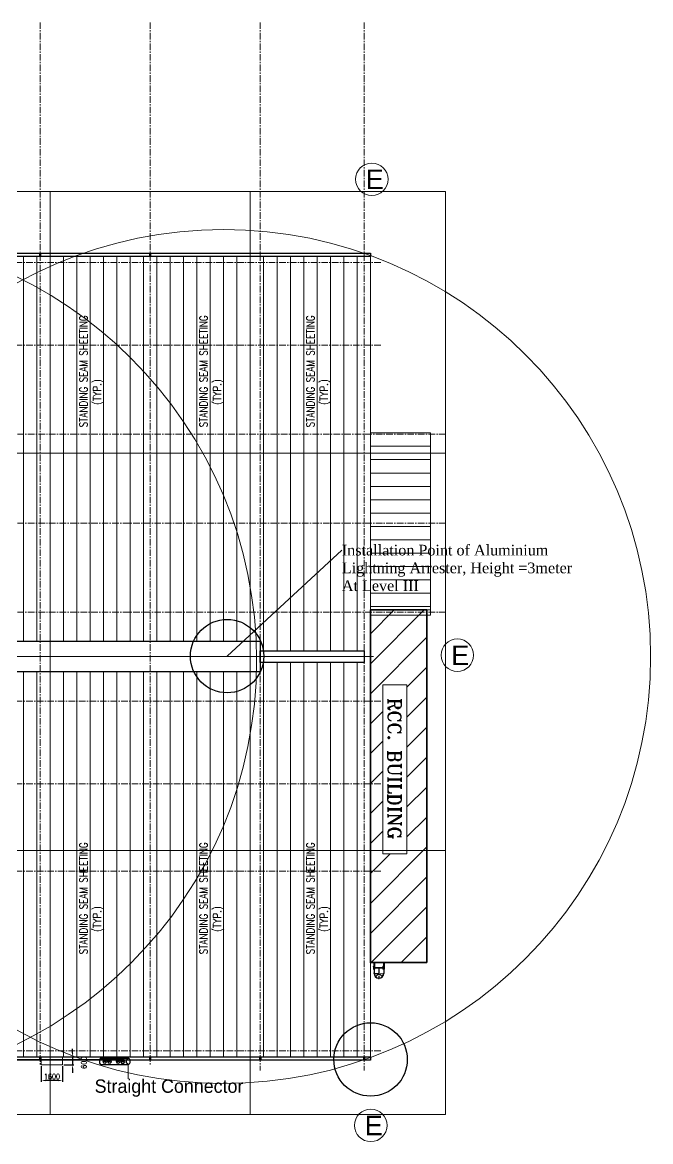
# Model space of a CAD drawing. Header units: millimetres. Extents: x 1007148 to 1143148, y 49250 to 138797.
# Drawn here: x 1096066 to 1143148, y 54906 to 138797 of the extents above; entities that cross this region are included whole.
import ezdxf
from ezdxf import colors
from ezdxf.entities.mleader import LeaderData, LeaderLine
from ezdxf.enums import TextEntityAlignment as Align
from ezdxf.math import Vec2, Vec3

# ---------------------------------------------------------------- set-up
doc = ezdxf.new("R2010")
doc.units = ezdxf.units.MM
doc.header["$LTSCALE"] = 790
doc.header["$MEASUREMENT"] = 0
doc.header["$PDMODE"] = 3
for name, pattern in [('CENTER', [2, 1.25, -0.25, 0.25, -0.25]), ('Roof$0$CENTER', [2, 1.25, -0.25, 0.25, -0.25]), ('Roof$0$HIDDEN', [0.375, 0.25, -0.125])]:
    doc.linetypes.add(name, pattern=pattern)
for name, color, linetype in [('A- Wall', 8, 'Continuous'), ('A-GRIDS', 8, 'CENTER'), ('ha', 5, 'Continuous'), ('LPS-CAPE', 7, 'Continuous'), ('PIPE', 4, 'Continuous'), ('Roof$0$CEN', 252, 'Roof$0$CENTER'), ('Roof$0$DIM', 1, 'Continuous'), ('Roof$0$FLASHING', 1, 'Continuous'), ('Roof$0$ha', 5, 'Continuous'), ('Roof$0$TEXT', 7, 'Continuous'), ('text', 6, 'Continuous')]:
    doc.layers.add(name, color=color, linetype=linetype)
for name, color, linetype, lineweight in [('Ar-17--WALL-3', 3, 'Continuous', 35), ('BRICK WALL', 41, 'Continuous', 15), ('CENTER', 8, 'CENTER', 9), ('HATCH', 8, 'Continuous', 9), ('HATECH', 140, 'Continuous', 9), ('Parapet', 240, 'Continuous', 0), ('Roof$0$A-ELEV-OTLN', 6, 'Continuous', 13), ('Roof$0$base plate', 1, 'Continuous', 15), ('Roof$0$PLINTH BEAM', 74, 'Continuous', 20), ('TEXT-2', 4, 'Continuous', 15)]:
    doc.layers.add(name, color=color, linetype=linetype, lineweight=lineweight)
doc.styles.add('Dim', font='arial.ttf')
doc.styles.add('ROMANS', font='romans.shx')
doc.styles.add('ROMANT', font='romant.shx', dxfattribs={"width": 0.75})
doc.styles.add('T02', font='SIMPLEX.SHX', dxfattribs={"width": 0.8})
doc.dimstyles.new('DIM-200', dxfattribs={"dimscale": 200, "dimtxt": 2, "dimasz": 1.5, "dimexe": 0.5, "dimexo": 0.5, "dimgap": 0.5, "dimtad": 1, "dimdec": 0, "dimzin": 0, "dimdsep": 46, "dimtxsty": 'T02', "dimcen": 1, "dimclrd": 3, "dimclre": 3, "dimclrt": 2, "dimadec": 0, "dimazin": 0, "dimtfac": 1, "dimtdec": 0, "dimtmove": 2, "dimatfit": 3, "dimfxl": 1, "dimtolj": 1, "dimtzin": 0, "dimlwd": -1, "dimlwe": -1, "dimarcsym": 0})

# ---------------------------------------------------------------- blocks, each defined once
blk = doc.blocks.new('*D158')
at = {"color": 3, "transparency": 16777216}
for p, q in [((1097483.173657769, 60560.81386114105), (1097483.173657769, 59384.49724338224)), ((1099083.195323941, 60560.81386114104), (1099083.195323941, 59384.49724338224)), ((1098783.195323941, 59484.49724338224), (1097783.173657769, 59484.49724338224))]:
    blk.add_line(p, q, dxfattribs=at)
for points in [[(1097783.173657769, 59534.49724338224), (1097783.173657769, 59434.49724338224), (1097483.173657769, 59484.49724338224)], [(1098783.195323941, 59534.49724338224), (1098783.195323941, 59434.49724338224), (1099083.195323941, 59484.49724338224)]]:
    blk.add_solid(points, dxfattribs=at)
at = {"layer": 'DEFPOINTS', "color": 0, "transparency": 16777216}
for p in [(1097483.173657769, 60660.81386114105), (1099083.195323941, 60660.81386114104), (1097483.173657769, 59484.49724338224)]:
    blk.add_point(p, dxfattribs=at)
at = {"color": 2, "transparency": 16777216, "insert": (1098283.184490855, 59784.49724338224), "char_height": 400, "attachment_point": 5, "style": 'T02'}
blk.add_mtext('\\A1;1600', dxfattribs=at)
blk = doc.blocks.new('*D159')
at = {"color": 3, "transparency": 16777216}
for p, q in [((1099233.195323942, 61260.81386114107), (1099926.283711173, 61260.81386114107)), ((1099826.283711173, 61560.81386114107), (1099826.283711173, 61860.81386114107)), ((1099826.283711173, 61260.81386114107), (1099826.283711173, 60660.81386114107)), ((1099183.195323942, 60660.81386114107), (1099926.283711173, 60660.81386114107)), ((1099826.283711173, 60360.81386114107), (1099826.283711173, 60060.81386114107))]:
    blk.add_line(p, q, dxfattribs=at)
for points in [[(1099776.283711173, 61560.81386114107), (1099876.283711173, 61560.81386114107), (1099826.283711173, 61260.81386114107)], [(1099776.283711173, 60360.81386114107), (1099876.283711173, 60360.81386114107), (1099826.283711173, 60660.81386114107)]]:
    blk.add_solid(points, dxfattribs=at)
at = {"layer": 'DEFPOINTS', "color": 0, "transparency": 16777216}
for p in [(1099133.195323942, 61260.81386114107), (1099083.195323942, 60660.81386114107), (1099826.283711173, 60660.81386114107)]:
    blk.add_point(p, dxfattribs=at)
at = {"color": 2, "transparency": 16777216, "insert": (1100676.283711171, 60815.82086608626), "char_height": 400, "attachment_point": 5, "rotation": 90, "style": 'T02'}
blk.add_mtext('\\A1;600', dxfattribs=at)
blk = doc.blocks.new('Roof$0$D')
at = {"layer": 'Roof$0$TEXT'}
for p, q in [((5821445.217064615, -7980919.315417341), (5821445.217064615, -7981069.315417341)), ((5821845.217064615, -7980919.315417341), (5821445.217064614, -7980919.315417342)), ((5821445.217064615, -7981069.315417341), (5821449.978971891, -7981069.315417341)), ((5821454.470893697, -7981065.084932649), (5821462.025406452, -7980939.176386724)), ((5821471.009131299, -7980930.715417341), (5821819.425041104, -7980930.715417343)), ((5821828.408722777, -7980939.176386724), (5821835.963235534, -7981065.084932649)), ((5821840.455157339, -7981069.315417341), (5821845.217064615, -7981069.315417341)), ((5821845.217064615, -7981069.315417341), (5821845.217064615, -7980919.315417341))]:
    blk.add_line(p, q, dxfattribs=at)
for centre, radius, start, end in [((5821449.978971891, -7981064.81541734), 4.500000000931323, 270, 356.5663696349454), ((5821471.009250062, -7980939.715417341), 9.000000000530791, 90.00000000592915, 176.5663696342352), ((5821819.424879169, -7980939.71541734), 8.999999999068677, 3.433630360556645, 90), ((5821840.455157339, -7981064.815417341), 4.500000000209617, 183.4336303539281, 270)]:
    blk.add_arc(centre, radius, start, end, dxfattribs=at)
blk = doc.blocks.new('Roof$0$RDTTT')
at = {"layer": 'Roof$0$FLASHING'}
for points in [[(3123663.305398782, -5545063.983416315), (3123663.305398782, -5545071.1555832), (3123668.865318293, -5545071.1555832)], [(3123663.305398781, -5545112.027750085), (3123663.305398781, -5545104.8555832), (3123668.865318292, -5545104.8555832)], [(3124308.305398782, -5545063.983416315), (3124308.305398782, -5545071.1555832), (3124302.745479271, -5545071.1555832)], [(3124308.305398783, -5545112.027750085), (3124308.305398783, -5545104.8555832), (3124302.745479271, -5545104.8555832)], [(3123613.633231897, -5545188.005572408), (3123620.805398782, -5545188.005572408), (3123620.805398782, -5545193.565491918)], [(3123632.977565667, -5545188.005572408), (3123625.805398782, -5545188.005572408), (3123625.805398782, -5545193.565491918)], [(3124338.633231897, -5545188.005572408), (3124345.805398782, -5545188.005572408), (3124345.805398782, -5545193.565491918)], [(3124357.977565667, -5545188.005572408), (3124350.805398782, -5545188.005572408), (3124350.805398782, -5545193.565491918)]]:
    blk.add_hatch(color=256, dxfattribs=at).paths.add_polyline_path(points)
at = {"layer": 'Roof$0$base plate'}
for points in [[(3123573.305398785, -5545203.005583201), (3123573.305398785, -5544973.005583201), (3123678.305398785, -5544973.005583201), (3123678.305398785, -5545203.005583201)], [(3124398.305398779, -5545203.005583201), (3124398.305398779, -5544973.005583201), (3124293.305398779, -5544973.005583201), (3124293.305398779, -5545203.005583201)]]:
    blk.add_lwpolyline(points, close=True, dxfattribs=at)
at = {"layer": 'Roof$0$CEN', "ltscale": 0.4}
for p, q in [((3123985.805398782, -5545063.005572408), (3123985.805398782, -5545833.005572408)), ((3123620.805398782, -5545513.005572408), (3124350.805398782, -5545513.00557241)), ((3123985.805398782, -5545513.005572408), (3123724.175889743, -5545774.635081446)), ((3123985.805398782, -5545513.005572408), (3124247.43490782, -5545774.635081446))]:
    blk.add_line(p, q, dxfattribs=at)
at = {"layer": 'Roof$0$DIM', "linetype": 'Roof$0$CENTER', "ltscale": 0.1}
for p, q in [((3123625.805398784, -5544732.005572407), (3123625.805398784, -5544982.005572407)), ((3124331.443347883, -5545088.0055832), (3123656.443347883, -5545088.0055832)), ((3124345.80539878, -5544732.005572407), (3124345.80539878, -5544982.005572407))]:
    blk.add_line(p, q, dxfattribs=at)
at = {"layer": 'Roof$0$FLASHING'}
for p, q in [((3123663.305398782, -5545063.983416315), (3123668.865318293, -5545071.1555832)), ((3123663.305398781, -5545112.027750085), (3123668.865318292, -5545104.8555832)), ((3124308.305398782, -5545063.983416315), (3124302.745479271, -5545071.1555832)), ((3124308.305398783, -5545112.027750085), (3124302.745479271, -5545104.8555832)), ((3123613.633231897, -5545188.005572408), (3123620.805398782, -5545193.565491918)), ((3123632.977565667, -5545188.005572408), (3123625.805398782, -5545193.565491918)), ((3124338.633231897, -5545188.005572408), (3124345.805398782, -5545193.565491918)), ((3124357.977565667, -5545188.005572408), (3124350.805398782, -5545193.565491918))]:
    blk.add_line(p, q, dxfattribs=at)
at = {"layer": 'Roof$0$ha'}
for p, q in [((3123660.805398789, -5544726.005572407), (3123590.805398789, -5544726.005572407)), ((3123590.805398789, -5544732.005572407), (3123590.805398789, -5544726.005572407)), ((3123660.805398789, -5544732.005572407), (3123590.805398789, -5544732.005572407)), ((3123660.805398782, -5544982.005572407), (3123590.805398782, -5544982.005572407)), ((3123590.805398782, -5544988.005572407), (3123590.805398782, -5544982.005572407)), ((3123660.805398782, -5544988.005572407), (3123590.805398782, -5544988.005572407)), ((3123660.805398789, -5544732.005572407), (3123660.805398789, -5544726.005572407)), ((3123660.805398782, -5544988.005572407), (3123660.805398782, -5544982.005572407)), ((3123663.305398782, -5545071.1555832), (3124308.305398782, -5545071.1555832)), ((3123663.305398782, -5545104.8555832), (3124308.305398782, -5545104.8555832)), ((3124310.805398782, -5544726.005572407), (3124380.805398782, -5544726.005572407)), ((3124310.805398782, -5544732.005572407), (3124310.805398782, -5544726.005572407)), ((3124310.805398782, -5544732.005572407), (3124380.805398782, -5544732.005572407)), ((3124310.805398782, -5544982.005572407), (3124380.805398782, -5544982.005572407)), ((3124310.805398782, -5544988.005572407), (3124310.805398782, -5544982.005572407)), ((3124310.805398782, -5544988.005572407), (3124380.805398782, -5544988.005572407)), ((3124380.805398782, -5544732.005572407), (3124380.805398782, -5544726.005572407)), ((3124380.805398782, -5544988.005572407), (3124380.805398782, -5544982.005572407))]:
    blk.add_line(p, q, dxfattribs=at)
at = {"layer": 'Roof$0$PLINTH BEAM'}
blk.add_line((3124370.805398781, -5544982.005572407), (3124370.805398781, -5544732.005572407), dxfattribs=at)
at = {"layer": 'Roof$0$TEXT'}
for p, q in [((3123600.805398784, -5544732.005572407), (3123600.805398783, -5544982.005572407)), ((3123650.805398782, -5544732.005572407), (3123650.805398782, -5544982.005572407)), ((3124320.805398782, -5544732.005572407), (3124320.805398782, -5544982.005572407)), ((3124370.805398781, -5544732.005572407), (3124370.805398781, -5544982.005572407)), ((3123615.805398782, -5545473.005572408), (3123615.805398782, -5545513.00557241)), ((3123615.805398782, -5545473.005572408), (3123620.805398782, -5545473.005572408)), ((3123615.805398782, -5545513.00557241), (3123620.805398782, -5545513.00557241)), ((3123620.805398782, -5545188.005572408), (3123620.805398782, -5545513.005572408)), ((3123625.805398782, -5545188.005572408), (3123625.805398782, -5545513.005572408)), ((3123965.80539878, -5545878.005572408), (3124005.805398784, -5545878.005572408)), ((3123965.80539878, -5545878.005572408), (3123965.80539878, -5545883.005572408)), ((3123965.80539878, -5545883.005572408), (3124005.805398784, -5545883.005572408)), ((3124005.805398784, -5545878.005572408), (3124005.805398784, -5545883.005572408)), ((3124345.805398782, -5545188.005572408), (3124345.805398782, -5545513.005572408)), ((3124350.805398782, -5545188.005572408), (3124350.805398782, -5545513.005572408)), ((3124355.805398782, -5545473.005572408), (3124350.805398782, -5545473.005572408)), ((3124355.805398782, -5545513.00557241), (3124350.805398782, -5545513.00557241)), ((3124355.805398782, -5545473.005572408), (3124355.805398782, -5545513.00557241))]:
    blk.add_line(p, q, dxfattribs=at)
at = {"layer": 'Roof$0$TEXT', "linetype": 'Roof$0$HIDDEN', "ltscale": 0.2}
for p, q in [((3123606.805395307, -5544732.005572407), (3123606.805395307, -5544982.005572407)), ((3123663.305398782, -5545074.3555832), (3124308.305398782, -5545074.3555832)), ((3123663.305398782, -5545101.6555832), (3124308.305398782, -5545101.6555832)), ((3124364.805402256, -5544732.005572407), (3124364.805402257, -5544982.005572407))]:
    blk.add_line(p, q, dxfattribs=at)
at = {"layer": 'Roof$0$TEXT', "color": 3}
for points in [[(3123710.033754119, -5545760.492945823), (3123738.318025366, -5545788.77721707), (3123741.853559272, -5545785.241683165), (3123713.569288025, -5545756.957411917)], [(3124261.577043444, -5545760.492945823), (3124233.292772197, -5545788.77721707), (3124229.757238291, -5545785.241683165), (3124258.041509538, -5545756.957411917)]]:
    blk.add_lwpolyline(points, close=True, dxfattribs=at)
at = {"layer": 'Roof$0$TEXT'}
for radius in [365, 360]:
    blk.add_arc((3123985.805398782, -5545513.005572408), radius, 180, 0, dxfattribs=at)
at = {"layer": 'Roof$0$PLINTH BEAM', "zscale": 0.5}
for p, xscale, yscale, rotation in [((7114122.963107454, -2634265.397040101), 0.5, 0.5, 270), ((-866151.3523098887, -2634265.397040099), -0.5000000000000002, 0.5000000000000002, 90)]:
    blk.add_blockref('Roof$0$D', p, dxfattribs=dict(at, xscale=xscale, yscale=yscale, rotation=rotation))

msp = doc.modelspace()

# ---------------------------------------------------------------- hatches: boundary and pattern name
at = {"layer": 'A- Wall'}
h = msp.add_hatch(color=1, dxfattribs=at)
h.dxf.hatch_style = 1
edge = h.paths.add_edge_path()
edge.add_arc((1111446.851694027, 91300.38055951522), 322.2403844019232, -1.272221872585407e-14, 360)
h = msp.add_hatch(color=1, dxfattribs=at)
h.dxf.hatch_style = 1
edge = h.paths.add_edge_path()
edge.add_arc((1122200.351694031, 61065.88055951895), 322.2403844019232, -1.272221872585407e-14, 360)
at = {"layer": 'HATCH'}
h = msp.add_hatch(dxfattribs=at)
h.set_pattern_fill('ANSI31', color=3, scale=500)
h.set_pattern_definition([(45, (535234.647530722, -9015.086492031987), (-1122.532015133644, 1122.532015133644), [])])
h.paths.add_polyline_path([(1126378.083735594, 94755.8138686298), (1122148.374223567, 94755.8138686298), (1122148.374223567, 68325.8078301461), (1126378.083735594, 68325.8078301461)])
h.paths.add_polyline_path([(1123075.242416666, 76478.32528034347), (1123075.242416666, 89132.41207369539), (1124888.133100292, 89132.41207369539), (1124888.133100292, 76478.32528034347)], flags=16)
h.paths.add_polyline_path([(1123205.580765203, 89025.76957882744), (1123205.580765203, 76668.62672168459), (1124705.580765203, 76668.62672168459), (1124705.580765203, 89025.76957882744)], flags=8)

# ---------------------------------------------------------------- linework, layer by layer
at = {"color": 3, "lineweight": 20}
for p, q in [((1098148.027601113, 126113), (1098148.027601113, 56937)), ((1113148.027601113, 126113), (1113148.027601113, 56937)), ((1038148.027601113, 121510.8138611373), (1122148.027601117, 121510.8138611373)), ((1078148.027601113, 121510.8138611373), (1098148.027601113, 121510.8138611373)), ((1083148.027601113, 121510.8138611373), (1098148.027601113, 121510.8138611373)), ((1083148.027601113, 121510.8138611373), (1098148.027601113, 121510.8138611374)), ((1090148.027601113, 121260.8138611373), (1116148.027601113, 121260.8138611373)), ((1098148.027601113, 121510.8138611373), (1113148.027601113, 121510.8138611373)), ((1098148.027601113, 121510.8138611374), (1113148.027601113, 121510.8138611374)), ((1122148.027601117, 121510.8138611373), (1122148.027601117, 61010.81386114104)), ((1034847.5, 106510.8138611373), (1127782, 106510.8138611373)), ((1038148.027601113, 91260.81386113871), (1122148.027601117, 91260.81386113871)), ((1034847.5, 76720.81386114104), (1127782, 76720.81386114104)), ((1122148.027601117, 61010.81386114104), (1038148.027601113, 61260.81386114104))]:
    msp.add_line(p, q, dxfattribs=at)
at = {"color": 0}
for p, q in [((1101910.084199571, 61152.67944240721, 2.037678363204439e-06), (1104002.95748652, 61152.67944240721, 2.037678363204439e-06)), ((1101910.084199571, 60685.5000000234, 2.037678363204439e-06), (1104002.95748652, 60685.5000000234, 2.037678363204439e-06))]:
    msp.add_line(p, q, dxfattribs=at)
at = {"color": 0, "lineweight": 20}
msp.add_line((1104002.957486577, 60685.50000000053, 2.037678363204439e-06), (1104002.957486577, 59608.00000000001, 2.037678363204439e-06), dxfattribs=at)
at = {"color": 30, "lineweight": 20, "true_color": 0xf26722}
msp.add_lwpolyline([(1034847.5, 126113), (1127782, 126113), (1127782, 56937), (1034847.5, 56937)], close=True, dxfattribs=at)
at = {"color": 4}
msp.add_lwpolyline([(1047628.024581906, 92412.47720513173), (1113898.027601117, 92412.47720513173), (1113898.027601117, 90109.15051714663), (1047628.024581906, 90109.15051714663)], close=True, dxfattribs=at)
at = {"color": 7}
msp.add_lwpolyline([(1113898.027601117, 91696.30794042308), (1121678.027601117, 91696.30794042308), (1121678.027601117, 90825.31978185434), (1113898.027601117, 90825.31978185434)], close=True, dxfattribs=at)
at = {"color": 0, "lineweight": 20}
for centre in [(1081617.527601109, 90960.47272486679, 9.524076104999996e-07), (1111148.027601113, 91260.81386113871)]:
    msp.add_circle(centre, 32000, dxfattribs=at)
at = {"color": 1}
for centre in [(1111408.5, 91296.00000000001, 9.524076104999996e-07), (1122162.000000004, 61061.50000000374, 9.524076104999996e-07)]:
    msp.add_circle(centre, 2750, dxfattribs=at)
at = {"color": 0}
for centre, radius, start, end in [((1102244.052114602, 60919.08972121507, 2.037678363204439e-06), 407.5521146018369, 145.0296113281175, 214.9703886718825), ((1104094.782190809, 60919.08972121507, 2.037678363204439e-06), 250.9899084911449, 111.4599138506922, 248.5400861493078), ((1103882.407513154, 60919.08972121507, 2.037678363204439e-06), 262.8620435229473, 297.2971581600306, 62.70284183996942)]:
    msp.add_arc(centre, radius, start, end, dxfattribs=at)
at = {"layer": 'Ar-17--WALL-3'}
msp.add_lwpolyline([(1126378.083735594, 68325.8078301461), (1126378.083735594, 94755.8138686298), (1122148.374223567, 94755.8138686298), (1122148.374223567, 68325.8078301461)], close=True, dxfattribs=at)
at = {"layer": 'BRICK WALL', "color": 1}
for points in [[(1038148.027601113, 121260.8138611373), (1122148.027601117, 121260.8138611373), (1122148.027601117, 61260.81386114104), (1038148.027601113, 61260.81386114104)], [(1122148.027601117, 108020.8138611483), (1126648.027601117, 108020.8138611483), (1126648.027601117, 94374.12155249302), (1122148.027601117, 94374.12155249302)], [(1122148.027601117, 108020.8138611483), (1126648.027601117, 108020.8138611483), (1126648.027601117, 94755.8138686298), (1122148.027601117, 94755.8138686298)], [(1097483.173657769, 61260.81386114105), (1099083.195323941, 61260.81386114104), (1099083.195323941, 60660.81386114104), (1097483.173657769, 60660.81386114105)]]:
    msp.add_lwpolyline(points, close=True, dxfattribs=at)
at = {"layer": 'CENTER', "ltscale": 0.5}
for p, q in [((1097398.027601117, 138796.5361382031), (1097398.027601117, 60660.81386114104)), ((1105648.027601117, 138796.5361382031), (1105648.027601117, 60660.81386114102)), ((1113898.027601117, 138796.5361382031), (1113898.027601117, 60242.38624532038)), ((1121678.027601117, 138796.5361382031), (1121678.027601117, 60242.38624532038)), ((1122919.572662282, 120800.8138611259), (1020333.239848921, 120800.8138611259)), ((1122919.572662282, 114590.8138611483), (1020333.239848921, 114590.8138611483)), ((1127782.080321461, 107920.8138611483), (1020333.239848921, 107920.8138611485)), ((1127782.080321461, 101250.8138611483), (1020333.239848921, 101250.8138611485)), ((1127782.080321461, 94580.81386114826), (1020333.239848921, 94580.81386114849)), ((1122919.572662282, 87910.81386115198), (1020333.239848921, 87910.81386115198)), ((1122919.572662282, 81730.81386115943), (1020333.239848921, 81730.81386115943)), ((1122919.572662282, 75170.80782271718), (1020333.239848921, 75170.80782271718)), ((1122919.572662282, 61720.81386114104), (1020333.239848921, 61720.81386114104))]:
    msp.add_line(p, q, dxfattribs=at)
at = {"layer": 'CENTER', "color": 4, "ltscale": 0.5}
msp.add_line((1038148.027601113, 91260.81386113871), (1122437.234566377, 91260.81386113871), dxfattribs=at)
at = {"layer": 'ha', "color": 40}
for points in [[(1038148.027601113, 121510.8138611373), (1122148.027601117, 121510.8138611373), (1122148.027601117, 121260.8138611373), (1038148.027601113, 121260.8138611373)], [(1055782.069539317, 61260.81386114104), (1122148.027601117, 61260.81386114104), (1122148.027601117, 61010.81386114104), (1055782.069539317, 61010.81386114104)]]:
    msp.add_lwpolyline(points, close=True, dxfattribs=at)
at = {"layer": 'HATECH'}
for p, q in [((1096148.027601113, 92412.47720513173), (1096148.027601113, 121260.8138611373)), ((1097148.027601113, 92412.47720513173), (1097148.027601113, 121260.8138611373)), ((1098148.027601113, 92412.47720513173), (1098148.027601113, 121260.8138611373)), ((1099148.027601113, 92412.47720513173), (1099148.027601113, 121260.8138611373)), ((1100148.027601113, 92412.47720513173), (1100148.027601113, 121260.8138611373)), ((1101148.027601113, 92412.47720513173), (1101148.027601113, 121260.8138611373)), ((1102148.027601113, 92412.47720513173), (1102148.027601113, 121260.8138611373)), ((1103148.027601113, 92412.47720513173), (1103148.027601113, 121260.8138611373)), ((1104148.027601113, 92412.47720513173), (1104148.027601113, 121260.8138611373)), ((1105148.027601113, 92412.47720513173), (1105148.027601113, 121260.8138611373)), ((1106148.027601113, 92412.47720513173), (1106148.027601113, 121260.8138611373)), ((1107148.027601113, 92412.47720513173), (1107148.027601113, 121260.8138611373)), ((1108148.027601113, 92412.47720513173), (1108148.027601113, 121260.8138611373)), ((1109148.027601113, 92412.47720513173), (1109148.027601113, 121260.8138611373)), ((1110148.027601113, 92412.47720513173), (1110148.027601113, 121260.8138611373)), ((1111148.027601113, 92412.47720513173), (1111148.027601113, 121260.8138611373)), ((1112148.027601113, 92412.47720513173), (1112148.027601113, 121260.8138611373)), ((1113148.027601113, 92412.47720513173), (1113148.027601113, 121260.8138611373)), ((1114148.027601113, 91696.30794042308), (1114148.027601113, 121260.8138611373)), ((1115148.027601113, 91696.30794042308), (1115148.027601113, 121260.8138611373)), ((1116148.027601113, 91696.30794042308), (1116148.027601113, 121260.8138611373)), ((1117148.027601113, 91696.30794042308), (1117148.027601113, 121260.8138611373)), ((1118148.027601113, 91696.30794042308), (1118148.027601113, 121260.8138611373)), ((1119148.027601113, 91696.30794042308), (1119148.027601113, 121260.8138611373)), ((1120148.027601113, 91696.30794042308), (1120148.027601113, 121260.8138611373)), ((1121148.027601113, 91696.30794042308), (1121148.027601113, 121260.8138611373)), ((1122148.027601117, 107020.8138611483), (1126648.027601117, 107020.8138611483)), ((1122148.027601117, 106020.8138611483), (1126648.027601117, 106020.8138611483)), ((1122148.027601117, 105020.8138611483), (1126648.027601117, 105020.8138611483)), ((1122148.027601117, 104020.8138611483), (1126648.027601117, 104020.8138611483)), ((1122148.027601117, 103020.8138611483), (1126648.027601117, 103020.8138611483)), ((1122148.027601117, 102020.8138611483), (1126648.027601117, 102020.8138611483)), ((1122148.027601117, 101020.8138611483), (1126648.027601117, 101020.8138611483)), ((1122148.027601117, 100020.8138611483), (1126648.027601117, 100020.8138611483)), ((1122148.027601117, 99020.81386114826), (1126648.027601117, 99020.81386114826)), ((1122148.027601117, 98020.81386114826), (1126648.027601117, 98020.81386114826)), ((1122148.027601117, 97020.81386114826), (1126648.027601117, 97020.81386114826)), ((1122148.027601117, 96020.81386114826), (1126648.027601117, 96020.81386114826)), ((1122148.027601117, 95020.81386114826), (1126648.027601117, 95020.81386114826)), ((1114148.027601113, 90825.31978185434), (1114148.027601113, 61260.81386114011)), ((1115148.027601113, 90825.31978185434), (1115148.027601113, 61260.81386114011)), ((1116148.027601113, 90825.31978185434), (1116148.027601113, 61260.81386114011)), ((1117148.027601113, 90825.31978185434), (1117148.027601113, 61260.81386114011)), ((1118148.027601113, 90825.31978185434), (1118148.027601113, 61260.81386114011)), ((1119148.027601113, 90825.31978185434), (1119148.027601113, 61260.81386114011)), ((1120148.027601113, 90825.31978185434), (1120148.027601113, 61260.81386114011)), ((1121148.027601113, 90825.31978185434), (1121148.027601113, 61260.81386114011)), ((1096148.027601113, 90109.1505171457), (1096148.027601113, 61260.81386114011)), ((1097148.027601113, 90109.1505171457), (1097148.027601113, 61260.81386114011)), ((1098148.027601113, 90109.1505171457), (1098148.027601113, 60660.81386114104)), ((1099148.027601113, 90109.1505171457), (1099148.027601113, 61260.81386114104)), ((1100148.027601113, 90109.1505171457), (1100148.027601113, 61260.81386114104)), ((1101148.027601113, 90109.1505171457), (1101148.027601113, 61260.81386114104)), ((1102148.027601113, 90109.1505171457), (1102148.027601113, 61260.81386114104)), ((1103148.027601113, 90109.1505171457), (1103148.027601113, 61260.81386114104)), ((1104148.027601113, 90109.1505171457), (1104148.027601113, 61260.81386114104)), ((1105148.027601113, 90109.1505171457), (1105148.027601113, 61260.81386114104)), ((1106148.027601113, 90109.1505171457), (1106148.027601113, 61260.81386114011)), ((1107148.027601113, 90109.1505171457), (1107148.027601113, 61260.81386114011)), ((1108148.027601113, 90109.1505171457), (1108148.027601113, 61260.81386114011)), ((1109148.027601113, 90109.1505171457), (1109148.027601113, 61260.81386114011)), ((1110148.027601113, 90109.1505171457), (1110148.027601113, 61260.81386114011)), ((1111148.027601113, 90109.1505171457), (1111148.027601113, 61260.81386114011)), ((1112148.027601113, 90109.1505171457), (1112148.027601113, 61260.81386114011)), ((1113148.027601113, 90109.1505171457), (1113148.027601113, 61260.81386114011))]:
    msp.add_line(p, q, dxfattribs=at)
at = {"layer": 'LPS-CAPE', "color": 0, "linetype": 'ByBlock', "lineweight": -3}
for p, q in [((1102187.676164954, 61068.90020529332, 2.037678363204439e-06), (1102091.902376158, 60953.24068655365, 2.037678363204439e-06)), ((1102091.902376158, 60953.24068655365, 2.037678363204439e-06), (1102144.179564347, 60812.46839320066, 2.037678363204439e-06)), ((1102108.883753323, 60907.51314204803, 2.037678363204439e-06), (1102352.708519103, 60998.05988617439, 2.037678363204439e-06)), ((1102120.336360087, 60876.67350091983, 2.037678363204439e-06), (1102364.161124435, 60967.22024588857, 2.037678363204439e-06)), ((1102144.179564347, 60812.46839320066, 2.037678363204439e-06), (1102292.230539921, 60787.35561946232, 2.037678363204439e-06)), ((1102335.727140507, 61043.78743152332, 2.037678363204439e-06), (1102187.676164954, 61068.90020529332, 2.037678363204439e-06)), ((1102292.230539921, 60787.35561946232, 2.037678363204439e-06), (1102388.004327286, 60903.01513904578, 2.037678363204439e-06)), ((1102388.004327286, 60903.01513904578, 2.037678363204439e-06), (1102335.727140507, 61043.78743152332, 2.037678363204439e-06)), ((1102542.986182074, 61061.93886043748, 2.037678363204439e-06), (1102447.212393278, 60946.27934169781, 2.037678363204439e-06)), ((1102447.212393278, 60946.27934169781, 2.037678363204439e-06), (1102499.489581467, 60805.50704834482, 2.037678363204439e-06)), ((1102464.193770443, 60900.55179719219, 2.037678363204439e-06), (1102708.018536223, 60991.09854131856, 2.037678363204439e-06)), ((1102475.646377207, 60869.71215606399, 2.037678363204439e-06), (1102719.471141555, 60960.25890103274, 2.037678363204439e-06)), ((1102499.489581467, 60805.50704834482, 2.037678363204439e-06), (1102647.540557041, 60780.39427460649, 2.037678363204439e-06)), ((1102691.037157627, 61036.82608666748, 2.037678363204439e-06), (1102542.986182074, 61061.93886043748, 2.037678363204439e-06)), ((1102647.540557041, 60780.39427460649, 2.037678363204439e-06), (1102743.314344406, 60896.05379418994, 2.037678363204439e-06)), ((1102743.314344406, 60896.05379418994, 2.037678363204439e-06), (1102691.037157627, 61036.82608666748, 2.037678363204439e-06)), ((1103188.325590825, 61060.59871593176, 2.037678363204439e-06), (1103092.551802029, 60944.93919719208, 2.037678363204439e-06)), ((1103092.551802029, 60944.93919719208, 2.037678363204439e-06), (1103144.828990218, 60804.1669038391, 2.037678363204439e-06)), ((1103109.533179194, 60899.21165268647, 2.037678363204439e-06), (1103353.357944974, 60989.75839681283, 2.037678363204439e-06)), ((1103120.985785959, 60868.37201155827, 2.037678363204439e-06), (1103364.810550306, 60958.91875652701, 2.037678363204439e-06)), ((1103144.828990218, 60804.1669038391, 2.037678363204439e-06), (1103292.879965793, 60779.05413010076, 2.037678363204439e-06)), ((1103336.376566378, 61035.48594216176, 2.037678363204439e-06), (1103188.325590825, 61060.59871593176, 2.037678363204439e-06)), ((1103292.879965793, 60779.05413010076, 2.037678363204439e-06), (1103388.653753157, 60894.71364968421, 2.037678363204439e-06)), ((1103388.653753157, 60894.71364968421, 2.037678363204439e-06), (1103336.376566378, 61035.48594216176, 2.037678363204439e-06)), ((1103546.21425905, 61054.97751558211, 2.037678363204439e-06), (1103450.440470255, 60939.31799684244, 2.037678363204439e-06)), ((1103450.440470255, 60939.31799684244, 2.037678363204439e-06), (1103502.717658443, 60798.54570348945, 2.037678363204439e-06)), ((1103467.421847419, 60893.59045233682, 2.037678363204439e-06), (1103711.246613199, 60984.13719646318, 2.037678363204439e-06)), ((1103478.874454184, 60862.75081120862, 2.037678363204439e-06), (1103722.699218532, 60953.29755617736, 2.037678363204439e-06)), ((1103502.717658443, 60798.54570348945, 2.037678363204439e-06), (1103650.768634018, 60773.43292975111, 2.037678363204439e-06)), ((1103694.265234604, 61029.86474181211, 2.037678363204439e-06), (1103546.21425905, 61054.97751558211, 2.037678363204439e-06)), ((1103650.768634018, 60773.43292975111, 2.037678363204439e-06), (1103746.542421382, 60889.09244933457, 2.037678363204439e-06)), ((1103746.542421382, 60889.09244933457, 2.037678363204439e-06), (1103694.265234604, 61029.86474181211, 2.037678363204439e-06))]:
    msp.add_line(p, q, dxfattribs=at)
at = {"layer": 'Parapet', "color": 3, "linetype": 'Continuous', "lineweight": 20, "ltscale": 10000000}
for centre in [(1122252.313300987, 127035.5270409596, 9.524076104999996e-07), (1128664.840902097, 91364.34090209682), (1122175.956530325, 56122.67027029763, 9.524076104999996e-07)]:
    msp.add_circle(centre, 1216.340902096853, dxfattribs=at)
at = {"layer": 'PIPE'}
for points in [[(1097343.027601117, 121330.8138611374), (1097453.027601117, 121330.8138611374), (1097453.027601117, 121440.8138611374), (1097343.027601117, 121440.8138611374)], [(1105593.027601117, 121330.8138611374), (1105703.027601117, 121330.8138611374), (1105703.027601117, 121440.8138611374), (1105593.027601117, 121440.8138611374)], [(1097343.027601117, 61080.8138611411), (1097453.027601117, 61080.8138611411), (1097453.027601117, 61190.8138611411), (1097343.027601117, 61190.8138611411)], [(1105593.027601117, 61080.8138611411), (1105703.027601117, 61080.8138611411), (1105703.027601117, 61190.8138611411), (1105593.027601117, 61190.8138611411)], [(1113843.027601117, 61080.8138611411), (1113953.027601117, 61080.8138611411), (1113953.027601117, 61190.8138611411), (1113843.027601117, 61190.8138611411)], [(1121623.027601117, 61080.8138611411), (1121733.027601117, 61080.8138611411), (1121733.027601117, 61190.8138611411), (1121623.027601117, 61190.8138611411)]]:
    msp.add_lwpolyline(points, close=True, dxfattribs=at)
at = {"layer": 'TEXT-2', "color": 252, "true_color": 0x939598}
msp.add_lwpolyline([(1124888.133100292, 76478.32528034347), (1124888.133100292, 89132.41207369539), (1123075.242416666, 89132.41207369539), (1123075.242416666, 76478.32528034347)], close=True, dxfattribs=at)

# ---------------------------------------------------------------- block references
at = {"layer": 'Roof$0$A-ELEV-OTLN', "linetype": 'Continuous'}
msp.add_blockref('Roof$0$RDTTT', (-2001202.707460159, 5613026.698328684), dxfattribs=at)

# ---------------------------------------------------------------- texts
at = {"color": 5, "lineweight": 200, "insert": (1101480.5, 59563.05047748971, -1.6226248957e-06), "char_height": 1000, "attachment_point": 1}
msp.add_mtext_dynamic_manual_height_columns('{\\C0;Straight Connector}', width=30420.56824891083, gutter_width=12.5, heights=[0], dxfattribs=at)
at = {"layer": 'Parapet', "color": 3, "linetype": 'Continuous', "lineweight": 20, "ltscale": 10000000, "char_height": 1456.751060113476, "attachment_point": 1, "style": 'Dim'}
for insert in [(1121791.979965991, 127758.0755667759, 9.524076104999996e-07), (1128204.507567101, 92086.88942791309), (1121715.623195329, 56845.2187961139, 9.524076104999996e-07)]:
    msp.add_mtext_dynamic_manual_height_columns('E', width=233.0801696181562, gutter_width=3350.527438260995, heights=[0], dxfattribs=dict(at, insert=insert))
at = {"layer": 'text', "linetype": 'Continuous', "style": 'ROMANS', "width": 0.8}
for s, p in [('STANDING SEAM SHEETING', (1100950.175255847, 108442.2523291452, 0.01107068532232721)), ('STANDING SEAM SHEETING', (1109950.175255847, 108442.2523291452, 0.01107068532232721)), ('STANDING SEAM SHEETING', (1117950.175255847, 108442.2523291452, 0.01107068532232721)), ('(TYP.)', (1101964.714953738, 110133.2285460805)), ('(TYP.)', (1110964.714953738, 110133.2285460805)), ('(TYP.)', (1118964.714953738, 110133.2285460805)), ('STANDING SEAM SHEETING', (1100950.175255847, 68941.03765651822, 0.01107068532232721)), ('STANDING SEAM SHEETING', (1109950.175255847, 68941.03765651822, 0.01107068532232721)), ('STANDING SEAM SHEETING', (1117950.175255847, 68941.03765651822, 0.01107068532232721)), ('(TYP.)', (1101964.714953738, 70632.01387345354)), ('(TYP.)', (1110964.714953738, 70632.01387345354)), ('(TYP.)', (1118964.714953738, 70632.01387345354))]:
    msp.add_text(s, height=600, rotation=90, dxfattribs=at).set_placement(p)
at = {"layer": 'TEXT-2', "style": 'ROMANT'}
msp.add_text('RCC. BUILDING', height=1000, rotation=270, dxfattribs=at).set_placement((1123955.580765203, 82847.19815025601), align=Align.MIDDLE_CENTER)

# ---------------------------------------------------------------- dimensions: what is measured, and where the dimension line sits
at = {"color": 7}
dim = msp.add_linear_dim(base=(1099826.283711173, 60660.81386114107), p1=(1099133.195323941, 61260.81386114104), p2=(1099083.195323941, 60660.81386114104), angle=90, dimstyle='DIM-200', override={"dimarcsym": 1}, dxfattribs=at)
dim.commit()
dim.dimension.update_dxf_attribs({"geometry": '*D159', "text_midpoint": (1100676.283711171, 60815.82086608626), "dimtype": 160})
dim = msp.add_linear_dim(base=(1097483.173657769, 59484.49724338224), p1=(1099083.195323941, 60660.81386114104), p2=(1097483.173657769, 60660.81386114105), dimstyle='DIM-200', override={"dimarcsym": 1}, dxfattribs=at)
dim.commit()
dim.dimension.update_dxf_attribs({"geometry": '*D158', "text_midpoint": (1098283.184490855, 59784.49724338224)})

# ---------------------------------------------------------------- leaders
at = {"layer": 'A-GRIDS', "color": 0, "linetype": 'ByBlock', "lineweight": -2}
ml = msp.add_multileader_mtext('Standard', dxfattribs=at)
ml.set_content('{\\fTimes New Roman|b0|i0|c0|p18;Installation Point of Aluminium\\PLightning Arrester, Height =3meter\\PAt Level III}')
ml.set_leader_properties()
ml.build(insert=Vec2(0, 0))
ml.multileader.update_dxf_attribs({"text_right_attachment_type": 6, "dogleg_length": 0.36, "arrow_head_size": 0.219085751808})
ctx = ml.context
ctx.base_point, ctx.char_height, ctx.arrow_head_size, ctx.landing_gap_size, ctx.plane_origin, ctx.plane_x_axis, ctx.plane_y_axis = Vec3(1120008.500000002, 99233.92501802453, 2.485633823325006e-05), 800, 0.219085751808, 0.109542875904, Vec3(832702.8903819588, 205601.4852799485, 2.485633823325006e-05), Vec3(1, -1.83697019872103e-16), Vec3(1.83697019872103e-16, 1)
ctx.right_attachment = 6
notes = []
notes.append((ctx, [(0, (1, 1, 0), (1120008.061828498, 99233.92501802453, 2.485633823325006e-05), (1, -1.83697019872103e-16), 0.438171503616, [(0, [(1111408.5, 91296.00000000001, 2.485633823325006e-05)], 0, [])])]))
ctx.mtext.insert, ctx.mtext.text_direction, ctx.mtext.flow_direction = Vec3(1120008.609542878, 99642.00000000001, 2.485633823325006e-05), Vec3(1, -1.83697019872103e-16), 5
for ctx, leaders in notes:
    for number, flags, end, landing, length, lines in leaders:
        leader = LeaderData()
        leader.index, (leader.has_last_leader_line, leader.has_dogleg_vector, leader.attachment_direction) = number, flags
        leader.last_leader_point, leader.dogleg_vector, leader.dogleg_length = Vec3(end), Vec3(landing), length
        for number, points, colour, breaks in lines:
            line = LeaderLine()
            line.index, line.vertices, line.color, line.breaks = number, Vec3.list(points), colors.encode_raw_color(colour), breaks
            leader.lines.append(line)
        ctx.leaders.append(leader)

doc.saveas('drawing.dxf')
